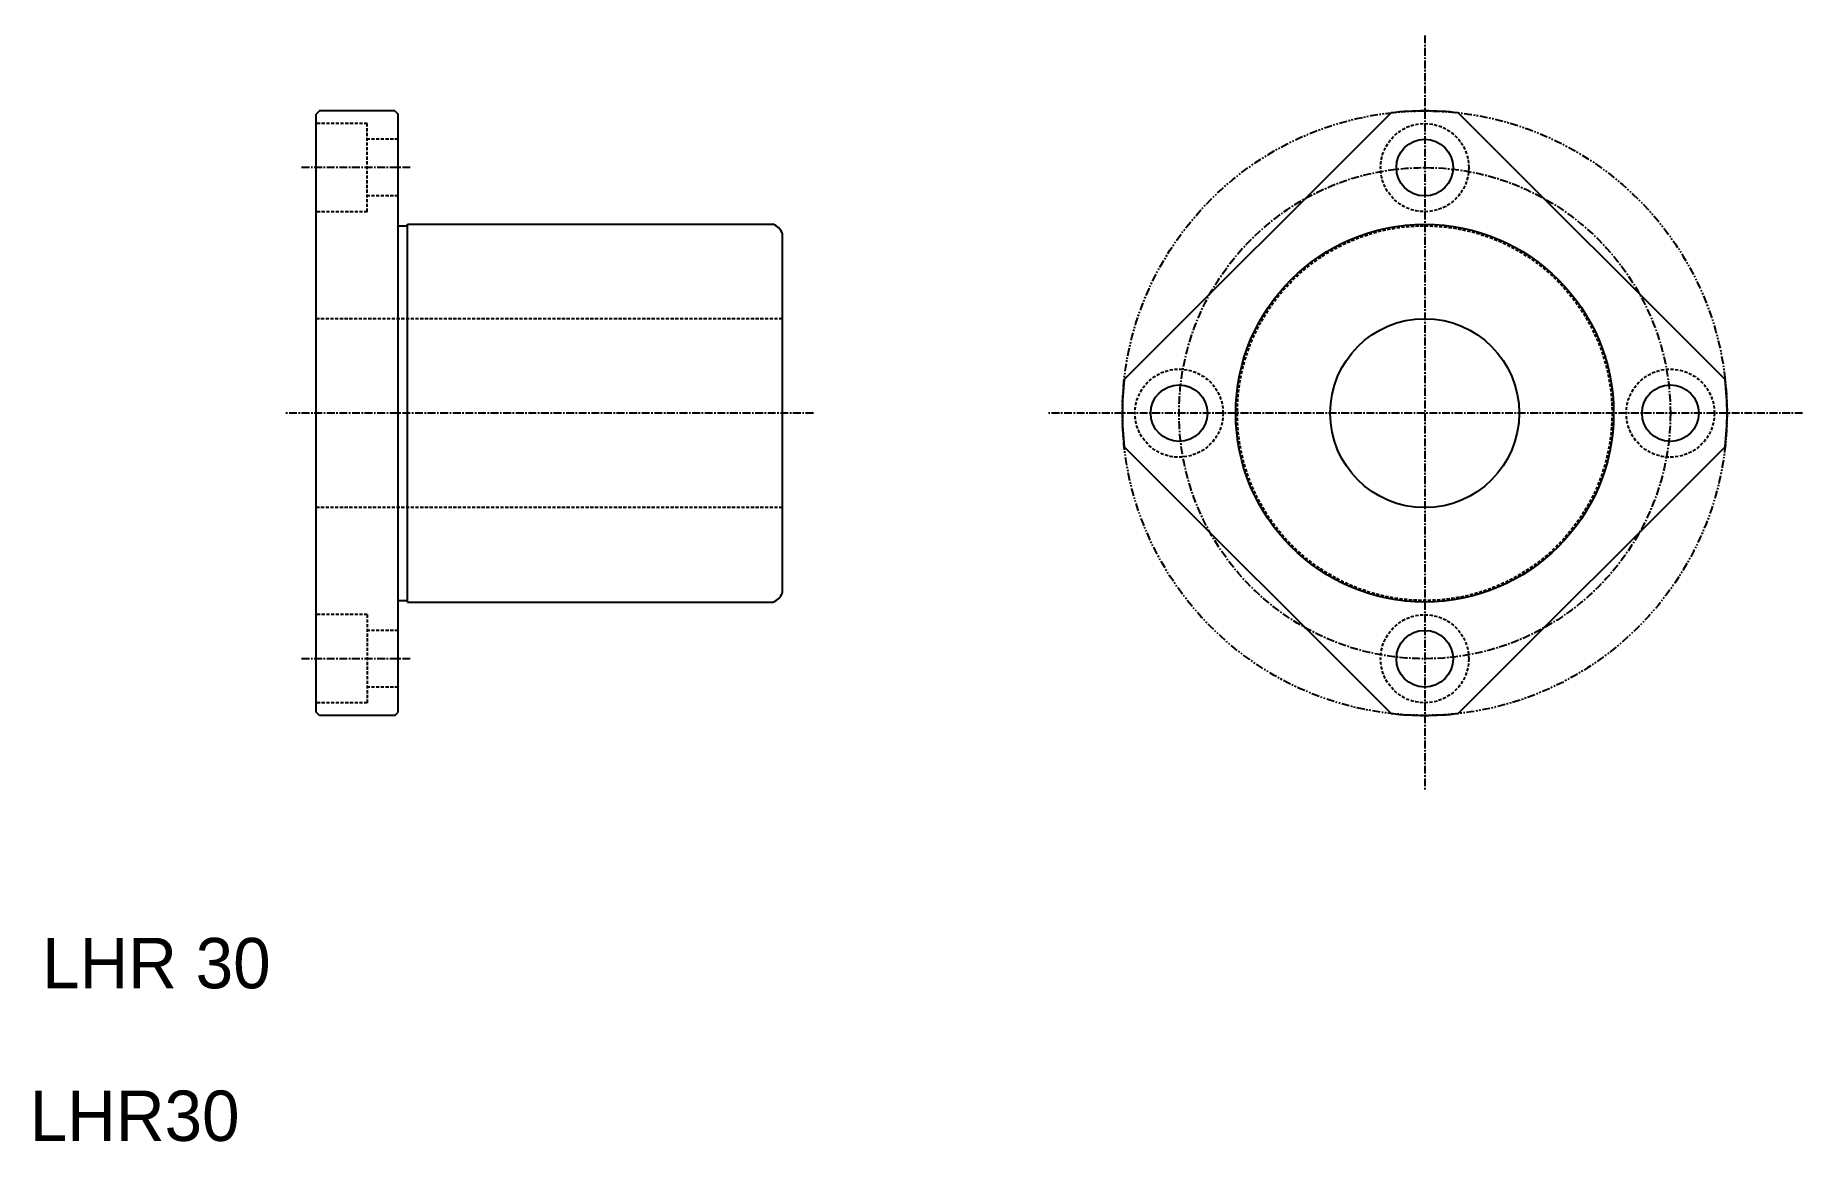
# Model space of a CAD drawing. Extents: x 230 to 511, y 131 to 306.
import ezdxf
from ezdxf.enums import TextEntityAlignment as Align

# ---------------------------------------------------------------- set-up
doc = ezdxf.new("R2010")
doc.units = 0
for name, pattern in [('CENTER', [2, 1.25, -0.25, 0.25, -0.25]), ('DASHED', [0.75, 0.5, -0.25]), ('PHANTOM', [2.5, 1.25, -0.25, 0.25, -0.25, 0.25, -0.25])]:
    doc.linetypes.add(name, pattern=pattern)
doc.layers.get('0').update_dxf_attribs({"linetype": 'CONTINUOUS'})
doc.layers.add('CENTER', color=1, linetype='CENTER')

msp = doc.modelspace()

# ---------------------------------------------------------------- linework, layer by layer
at = {"color": 7, "linetype": 'CONTINUOUS'}
for p, q in [((275.59, 294.4), (275.09, 293.9)), ((275.09, 198.9), (275.09, 293.9)), ((287.59, 294.4), (275.59, 294.4)), ((287.59, 294.4), (288.09, 293.9)), ((288.09, 198.9), (288.09, 293.9)), ((403.37, 251.73), (445.74, 294.11)), ((456.4, 294.11), (498.78, 251.73)), ((288.09, 276.15), (289.59, 276.15)), ((289.59, 276.4), (347.59, 276.4)), ((289.59, 216.4), (289.59, 276.4)), ((349.09, 217.9), (349.09, 274.91)), ((403.37, 241.07), (445.74, 198.7)), ((456.4, 198.7), (498.78, 241.07)), ((288.09, 216.65), (289.59, 216.65)), ((289.59, 216.4), (347.59, 216.4)), ((302.97, 216.4), (302.97, 216.4)), ((317.84, 216.4), (317.84, 216.4)), ((275.59, 198.4), (275.09, 198.9)), ((287.59, 198.4), (275.59, 198.4)), ((287.59, 198.4), (288.09, 198.9))]:
    msp.add_line(p, q, dxfattribs=at)
at = {"color": 3, "linetype": 'DASHED'}
for p, q in [((283.19, 292.4), (275.09, 292.4)), ((283.19, 278.4), (283.19, 292.4)), ((288.09, 289.9), (283.19, 289.9)), ((288.09, 280.9), (283.19, 280.9)), ((283.19, 278.4), (275.09, 278.4)), ((349.09, 261.4), (275.09, 261.4)), ((349.09, 231.4), (275.09, 231.4)), ((283.19, 214.4), (275.09, 214.4)), ((283.19, 214.4), (283.19, 200.4)), ((288.09, 211.9), (283.19, 211.9)), ((288.09, 202.9), (283.19, 202.9)), ((283.19, 200.4), (275.09, 200.4))]:
    msp.add_line(p, q, dxfattribs=at)
at = {"color": 3, "linetype": 'PHANTOM'}
msp.add_circle((451.07, 246.4), 48, dxfattribs=at)
at = {"color": 3, "linetype": 'DASHED'}
for centre, radius in [((451.07, 285.4), 7), ((451.07, 246.4), 29.75), ((412.07, 246.4), 7), ((490.07, 246.4), 7), ((451.07, 207.4), 7)]:
    msp.add_circle(centre, radius, dxfattribs=at)
at = {"color": 7, "linetype": 'CONTINUOUS'}
for centre, radius in [((451.07, 285.4), 4.5), ((451.07, 246.4), 30), ((451.07, 246.4), 15), ((412.07, 246.4), 4.5), ((490.07, 246.4), 4.5), ((451.07, 207.4), 4.5)]:
    msp.add_circle(centre, radius, dxfattribs=at)
for centre, radius, start, end in [((451.07, 246.4), 48, 83.6248, 96.3752), ((346.74, 274.05), 2.5, 19.9484, 70.0516), ((451.07, 246.4), 48, 173.6248, 186.3752), ((451.07, 246.4), 48, 353.6248, 6.3752), ((346.74, 218.75), 2.5, 289.9484, 340.0516), ((451.07, 246.4), 48, 263.6248, 276.3752)]:
    msp.add_arc(centre, radius, start, end, dxfattribs=at)
at = {"layer": 'CENTER', "color": 1, "linetype": 'CENTER'}
for p, q in [((451.07, 306.4), (451.07, 186.4)), ((290.01, 285.4), (272.74, 285.4)), ((354.02, 246.4), (270.19, 246.4)), ((511.07, 246.4), (391.07, 246.4)), ((290.01, 207.4), (272.74, 207.4))]:
    msp.add_line(p, q, dxfattribs=at)
msp.add_circle((451.07, 246.4), 39, dxfattribs=at)

# ---------------------------------------------------------------- texts
at = {"color": 7, "linetype": 'CONTINUOUS'}
for s, p in [('LHR 30', (249.71, 152.66)), ('LHR30', (246.26, 128.42))]:
    msp.add_text(s, height=8, dxfattribs=at).set_placement(p, align=Align.BOTTOM_CENTER)

doc.saveas('drawing.dxf')
